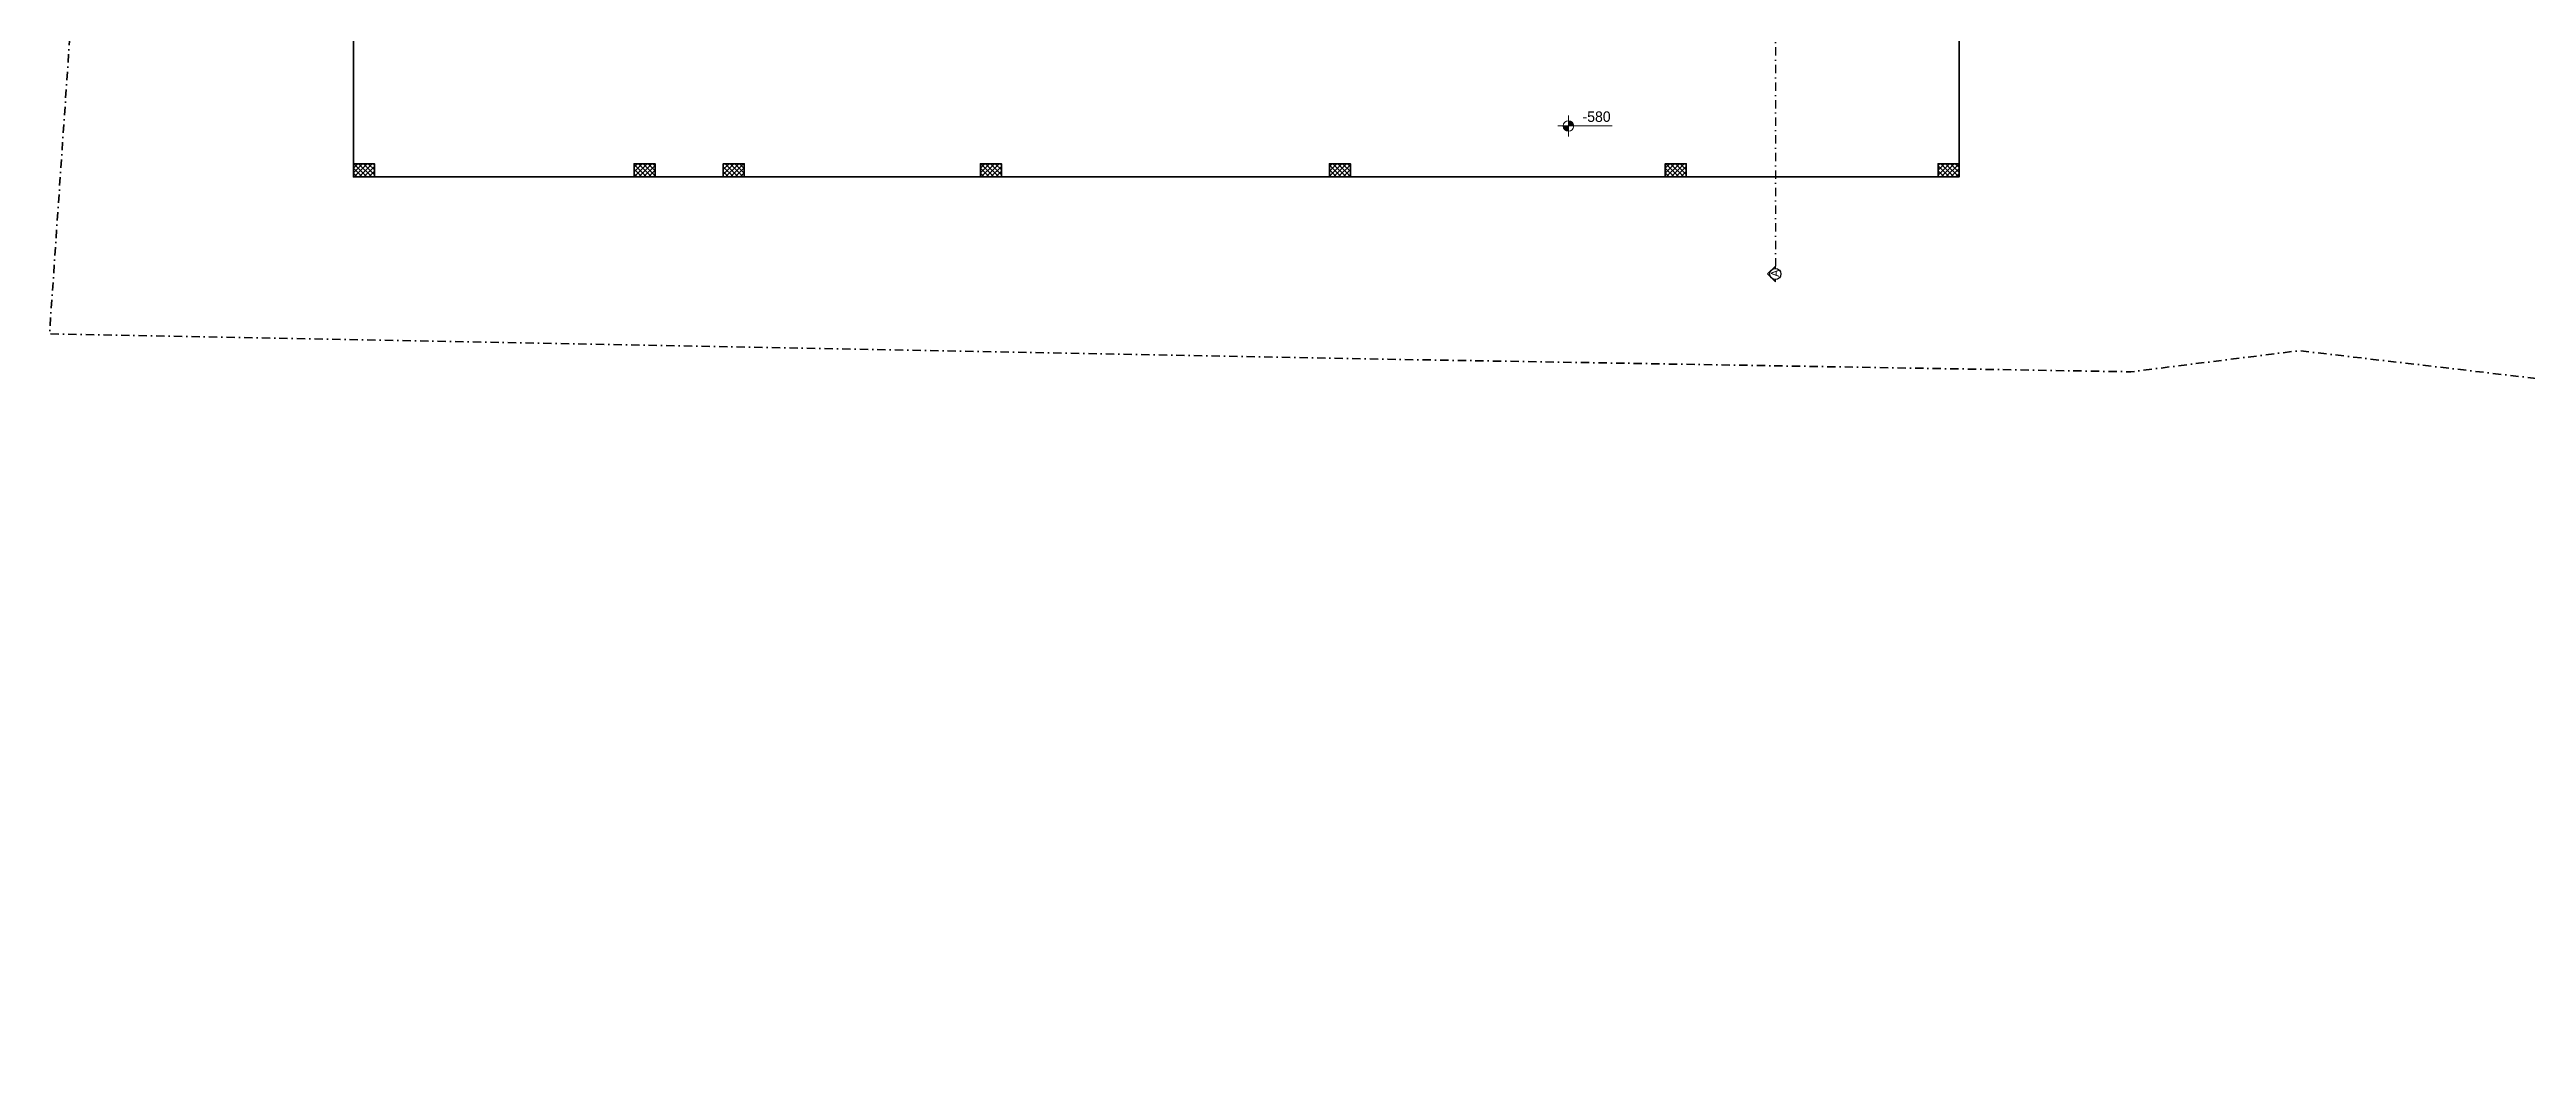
# Model space of a CAD drawing. Header units: millimetres. Extents: x 635850 to 824661, y -5878409 to -5774668.
# Drawn here: x 635850 to 683053, y -5878409 to -5859040 of the extents above; entities that cross this region are included whole.
import ezdxf

# ---------------------------------------------------------------- set-up
doc = ezdxf.new("R2010")
doc.units = ezdxf.units.MM
doc.header["$MEASUREMENT"] = 0
doc.linetypes.add('Dot & Dashed', pattern=[335.138881, 158.75, -88.194444, 0, -88.194437])
for name, color, linetype in [('A - Dimensionimi', 7, 'Continuous'), ('A - Ndertesa 1 - Vija e prejes', 7, 'Continuous'), ('A - Ndertesa 1- Pllaka meskatit 28 cm', 7, 'Continuous'), ('A - Shtyllat', 7, 'Continuous'), ('A - Shtyllat bodrum', 7, 'Continuous')]:
    doc.layers.add(name, color=color, linetype=linetype)
for name, color, linetype, lineweight in [('A - Dimensionimi_Pen_No__101', 252, 'Continuous', 13), ('A - Ndertesa 1- Pllaka meskatit 28 cm_Pen_No__22', 8, 'Continuous', 35), ('A - Shtyllat bodrum_Pen_No__101', 252, 'Continuous', 13), ('A - Shtyllat bodrum_Pen_No__22', 8, 'Continuous', 35), ('A - Shtyllat_Pen_No__101', 252, 'Continuous', 13), ('A - Shtyllat_Pen_No__22', 8, 'Continuous', 35), ('Drawing & Figure_Pen_No__1', 7, 'Continuous', 13)]:
    doc.layers.add(name, color=color, linetype=linetype, lineweight=lineweight)
doc.layers.add('A - Ndertesa 1 - Vija e prejes _Pen_No__48', color=7, linetype='Continuous', lineweight=25, true_color=0xa80f02)
doc.layers.add('A - Situacioni 2D_Pen_No__8', color=7, linetype='Continuous', lineweight=35, true_color=0xa80f02)
doc.styles.add('GENERATED_STYLE_1', font='GOTHIC.TTF')
pattern_1 = [(45, (1074186.374, -5841583.354), (-45.961939, 45.961939), []), (135, (1074186.374, -5841583.354), (45.961939, 45.961939), [])]

# ---------------------------------------------------------------- blocks, each defined once
blk = doc.blocks.new('Slab_1', base_point=(641640, -5836931))
at = {"layer": 'A - Ndertesa 1- Pllaka meskatit 28 cm_Pen_No__22', "color": 8, "linetype": 'Continuous', "lineweight": 35, "flags": 128}
blk.add_lwpolyline([(641640, -5836931), (641640, -5861468), (672240, -5861468), (672240, -5833613), (643046, -5835433, 0.396093)], format="xyb", close=True, dxfattribs=at)
blk = doc.blocks.new('Column_1', base_point=(653790, -5861343))
at = {"layer": 'A - Shtyllat_Pen_No__101', "linetype": 'Continuous', "lineweight": 13}
h = blk.add_hatch(dxfattribs=at)
h.set_pattern_fill('Concrete_Block', color=252, style=0, pattern_type=2)
h.set_pattern_definition(pattern_1)
h.paths.add_polyline_path([(653590, -5861468), (653990, -5861468), (653990, -5861218), (653590, -5861218)])
at = {"layer": 'A - Shtyllat_Pen_No__22', "color": 8, "linetype": 'Continuous', "lineweight": 35, "flags": 128}
blk.add_lwpolyline([(653590, -5861468), (653990, -5861468), (653990, -5861218), (653590, -5861218)], close=True, dxfattribs=at)
blk = doc.blocks.new('Column_2', base_point=(660440, -5861343))
at = {"layer": 'A - Shtyllat_Pen_No__101', "linetype": 'Continuous', "lineweight": 13}
h = blk.add_hatch(dxfattribs=at)
h.set_pattern_fill('Concrete_Block', color=252, style=0, pattern_type=2)
h.set_pattern_definition(pattern_1)
h.paths.add_polyline_path([(660240, -5861468), (660640, -5861468), (660640, -5861218), (660240, -5861218)])
at = {"layer": 'A - Shtyllat_Pen_No__22', "color": 8, "linetype": 'Continuous', "lineweight": 35, "flags": 128}
blk.add_lwpolyline([(660240, -5861468), (660640, -5861468), (660640, -5861218), (660240, -5861218)], close=True, dxfattribs=at)
blk = doc.blocks.new('Column_3', base_point=(648890, -5861343))
at = {"layer": 'A - Shtyllat_Pen_No__101', "linetype": 'Continuous', "lineweight": 13}
h = blk.add_hatch(dxfattribs=at)
h.set_pattern_fill('Concrete_Block', color=252, style=0, pattern_type=2)
h.set_pattern_definition(pattern_1)
h.paths.add_polyline_path([(648690, -5861468), (649090, -5861468), (649090, -5861218), (648690, -5861218)])
at = {"layer": 'A - Shtyllat_Pen_No__22', "color": 8, "linetype": 'Continuous', "lineweight": 35, "flags": 128}
blk.add_lwpolyline([(648690, -5861468), (649090, -5861468), (649090, -5861218), (648690, -5861218)], close=True, dxfattribs=at)
blk = doc.blocks.new('Column_11', base_point=(641840, -5861343))
at = {"layer": 'A - Shtyllat bodrum_Pen_No__101', "linetype": 'Continuous', "lineweight": 13}
h = blk.add_hatch(dxfattribs=at)
h.set_pattern_fill('Concrete_Block', color=252, style=0, pattern_type=2)
h.set_pattern_definition(pattern_1)
h.paths.add_polyline_path([(641640, -5861468), (642040, -5861468), (642040, -5861218), (641640, -5861218)])
at = {"layer": 'A - Shtyllat bodrum_Pen_No__22', "color": 8, "linetype": 'Continuous', "lineweight": 35, "flags": 128}
blk.add_lwpolyline([(641640, -5861468), (642040, -5861468), (642040, -5861218), (641640, -5861218)], close=True, dxfattribs=at)
blk = doc.blocks.new('Column_12', base_point=(666840, -5861343))
at = {"layer": 'A - Shtyllat bodrum_Pen_No__101', "linetype": 'Continuous', "lineweight": 13}
h = blk.add_hatch(dxfattribs=at)
h.set_pattern_fill('Concrete_Block', color=252, style=0, pattern_type=2)
h.set_pattern_definition(pattern_1)
h.paths.add_polyline_path([(666640, -5861468), (667040, -5861468), (667040, -5861218), (666640, -5861218)])
at = {"layer": 'A - Shtyllat bodrum_Pen_No__22', "color": 8, "linetype": 'Continuous', "lineweight": 35, "flags": 128}
blk.add_lwpolyline([(666640, -5861468), (667040, -5861468), (667040, -5861218), (666640, -5861218)], close=True, dxfattribs=at)
blk = doc.blocks.new('Column_13', base_point=(672040, -5861343))
at = {"layer": 'A - Shtyllat bodrum_Pen_No__101', "linetype": 'Continuous', "lineweight": 13}
h = blk.add_hatch(dxfattribs=at)
h.set_pattern_fill('Concrete_Block', color=252, style=0, pattern_type=2)
h.set_pattern_definition(pattern_1)
h.paths.add_polyline_path([(671840, -5861468), (672240, -5861468), (672240, -5861218), (671840, -5861218)])
at = {"layer": 'A - Shtyllat bodrum_Pen_No__22', "color": 8, "linetype": 'Continuous', "lineweight": 35, "flags": 128}
blk.add_lwpolyline([(671840, -5861468), (672240, -5861468), (672240, -5861218), (671840, -5861218)], close=True, dxfattribs=at)
blk = doc.blocks.new('Column_35', base_point=(647190, -5861343))
at = {"layer": 'A - Shtyllat_Pen_No__101', "linetype": 'Continuous', "lineweight": 13}
h = blk.add_hatch(dxfattribs=at)
h.set_pattern_fill('Concrete_Block', color=252, style=0, pattern_type=2)
h.set_pattern_definition(pattern_1)
h.paths.add_polyline_path([(646990, -5861468), (647390, -5861468), (647390, -5861218), (646990, -5861218)])
at = {"layer": 'A - Shtyllat_Pen_No__22', "color": 8, "linetype": 'Continuous', "lineweight": 35, "flags": 128}
blk.add_lwpolyline([(646990, -5861468), (647390, -5861468), (647390, -5861218), (646990, -5861218)], close=True, dxfattribs=at)
blk = doc.blocks.new('Dimension_3', base_point=(664795, -5860497))
at = {"layer": 'A - Dimensionimi_Pen_No__101', "linetype": 'Continuous', "lineweight": 13}
for points in [[(664795, -5860497), (664695, -5860497), (664703, -5860536), (664725, -5860568), (664757, -5860590), (664795, -5860597)], [(664795, -5860497), (664895, -5860497), (664888, -5860459), (664866, -5860427), (664833, -5860405), (664795, -5860397)]]:
    blk.add_hatch(color=252, dxfattribs=at).paths.add_polyline_path(points)
at = {"layer": 'A - Dimensionimi_Pen_No__101', "color": 252, "linetype": 'Continuous', "lineweight": 13}
for p, q in [((664595, -5860497), (664995, -5860497)), ((664795, -5860697), (664795, -5860297)), ((664995, -5860497), (665627, -5860497))]:
    blk.add_line(p, q, dxfattribs=at)
blk.add_circle((664795, -5860497), 100, dxfattribs=at)
at = {"layer": 'A - Dimensionimi_Pen_No__101', "color": 252, "lineweight": 13, "insert": (665064, -5860422), "char_height": 200, "attachment_point": 7, "style": 'GENERATED_STYLE_1'}
blk.add_mtext('\\A1;{\\pql;\\fCentury Gothic|b0|i0|c0|p34;-580}', dxfattribs=at)
blk = doc.blocks.new('Cutting Plane_1', base_point=(668740, -5832698))
at = {"layer": 'A - Ndertesa 1 - Vija e prejes _Pen_No__48', "color": 14, "linetype": 'Continuous', "lineweight": 25, "true_color": 0xa80f02}
for p, q in [((668590, -5832698), (668740, -5832548)), ((668740, -5832848), (668590, -5832698)), ((668740, -5832548), (668740, -5832592)), ((668740, -5832804), (668740, -5832848)), ((668740, -5863169), (668590, -5863319)), ((668590, -5863319), (668740, -5863469)), ((668740, -5863212), (668740, -5863169)), ((668740, -5863469), (668740, -5863425))]:
    blk.add_line(p, q, dxfattribs=at)
at = {"layer": 'A - Ndertesa 1 - Vija e prejes _Pen_No__48', "color": 14, "linetype": 'Dot & Dashed', "lineweight": 25, "true_color": 0xa80f02}
blk.add_line((668740, -5832848), (668740, -5863169), dxfattribs=at)
at = {"layer": 'A - Ndertesa 1 - Vija e prejes _Pen_No__48', "color": 14, "linetype": 'Continuous', "lineweight": 25, "true_color": 0xa80f02}
for centre in [(668740, -5832698), (668740, -5863319)]:
    blk.add_circle(centre, 106, dxfattribs=at)
at = {"layer": 'A - Ndertesa 1 - Vija e prejes _Pen_No__48', "color": 14, "lineweight": 25, "true_color": 0xa80f02, "char_height": 150, "rotation": 90, "style": 'GENERATED_STYLE_1'}
for s, insert, attachment_point in [('\\A1;{\\pql;\\pt0;\\fCentury Gothic|b0|i0|c0|p34;A}', (668806, -5832778), 7), ('\\A1;{\\pqr;\\pt0;\\fCentury Gothic|b0|i0|c0|p34;A}', (668806, -5863239), 9)]:
    blk.add_mtext(s, dxfattribs=dict(at, insert=insert, attachment_point=attachment_point))

msp = doc.modelspace()

# ---------------------------------------------------------------- linework, layer by layer
at = {"layer": 'A - Situacioni 2D_Pen_No__8', "color": 14, "linetype": 'Dot & Dashed', "lineweight": 35, "true_color": 0xa80f02, "flags": 128}
msp.add_lwpolyline([(733761.3, -5782580), (734384.5, -5782511.6), (739483.2, -5781910.3), (747197.4, -5781000), (784230.8, -5776632.3), (793698.8, -5776099.1), (819130, -5774668.2), (819631.1, -5776866.2), (819788.1, -5808768.6), (819746.4, -5820701.6), (819743.1, -5821766.1), (820301.5, -5825616.4), (821512.9, -5834119.4), (824288.1, -5853609.9), (824291, -5858767), (824299.3, -5867013.6), (824597.3, -5875197.7), (824661.3, -5876965.6), (784564.9, -5878321), (781955.6, -5878409.2), (781730.2, -5866302.9), (775348.1, -5866126), (752901.9, -5864556.1), (751179, -5864553.9), (727260.7, -5864453.7), (725402.9, -5864686.4), (718860.6, -5865507.5), (710389, -5865868.7), (686520.5, -5865695.5), (678720.9, -5864781.6), (675513.9, -5865184.2), (661350.7, -5864944.6), (635849.7, -5864460.6), (638063.7, -5831999.5), (638105, -5831384.7), (638101.8, -5831365), (638115.5, -5831200.6), (639884.7, -5813259.3), (641769, -5794156.2), (641993.7, -5791687.6), (680547, -5788218.5), (691950.8, -5787192.6), (699894.6, -5786316.7)], close=True, dxfattribs=at)
at = {"layer": 'Drawing & Figure_Pen_No__1', "color": 7, "linetype": 'Continuous', "lineweight": 13, "flags": 128}
msp.add_lwpolyline([(641639.8, -5836930.5), (641639.8, -5861467.8), (672239.8, -5861467.8), (672239.8, -5833613.4), (643046.5, -5835433.4, 0.3960927)], format="xyb", close=True, dxfattribs=at)

# ---------------------------------------------------------------- block references
at = {"layer": 'A - Dimensionimi', "color": 252, "linetype": 'Continuous', "lineweight": 13}
msp.add_blockref('Dimension_3', (664795.2, -5860497.3), dxfattribs=at)
at = {"layer": 'A - Ndertesa 1 - Vija e prejes', "color": 14, "lineweight": 25, "true_color": 0xa80f02}
msp.add_blockref('Cutting Plane_1', (668739.8, -5832698.1), dxfattribs=at)
at = {"layer": 'A - Ndertesa 1- Pllaka meskatit 28 cm', "color": 8, "linetype": 'Continuous', "lineweight": 35}
msp.add_blockref('Slab_1', (641639.8, -5836930.5), dxfattribs=at)
at = {"layer": 'A - Shtyllat', "color": 8, "lineweight": 35}
for name, p in [('Column_35', (647189.8, -5861342.8)), ('Column_3', (648889.8, -5861342.8)), ('Column_1', (653789.8, -5861342.8)), ('Column_2', (660439.8, -5861342.8))]:
    msp.add_blockref(name, p, dxfattribs=at)
at = {"layer": 'A - Shtyllat bodrum', "color": 8, "lineweight": 35}
for name, p in [('Column_11', (641839.8, -5861342.8)), ('Column_12', (666839.8, -5861342.8)), ('Column_13', (672039.8, -5861342.8))]:
    msp.add_blockref(name, p, dxfattribs=at)

doc.saveas('drawing.dxf')
